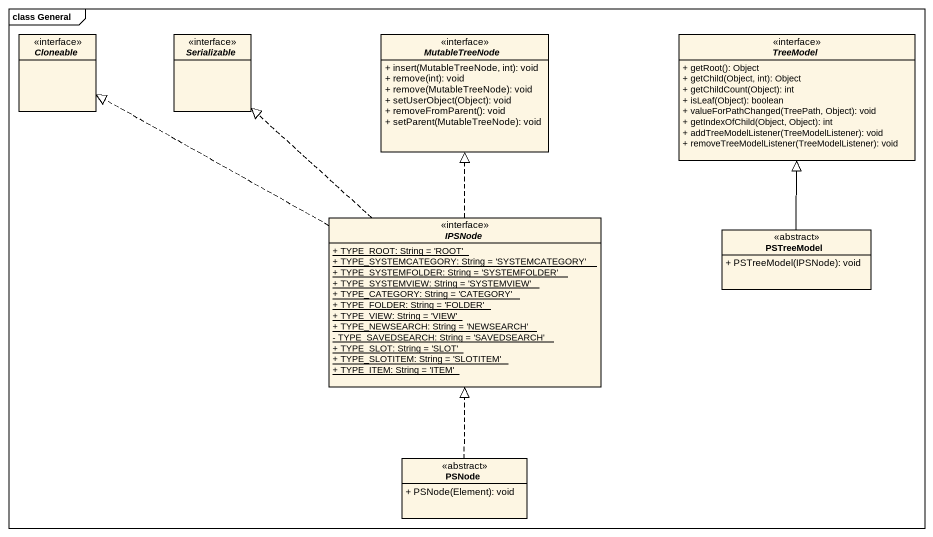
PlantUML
@startuml
mainframe class General
hide circle
hide empty members
skinparam classAttributeIconSize 0
interface Cloneable <<interface>>
interface Serializable <<interface>>
interface MutableTreeNode <<interface>> {
  + insert(MutableTreeNode, int): void
  + remove(int): void
  + remove(MutableTreeNode): void
  + setUserObject(Object): void
  + removeFromParent(): void
  + setParent(MutableTreeNode): void
}
interface TreeModel <<interface>> {
  + getRoot(): Object
  + getChild(Object, int): Object
  + getChildCount(Object): int
  + isLeaf(Object): boolean
  + valueForPathChanged(TreePath, Object): void
  + getIndexOfChild(Object, Object): int
  + addTreeModelListener(TreeModelListener): void
  + removeTreeModelListener(TreeModelListener): void
}
interface IPSNode <<interface>> {
  {static} + TYPE_ROOT: String = 'ROOT'
  {static} + TYPE_SYSTEMCATEGORY: String = 'SYSTEMCATEGORY'
  {static} + TYPE_SYSTEMFOLDER: String = 'SYSTEMFOLDER'
  {static} + TYPE_SYSTEMVIEW: String = 'SYSTEMVIEW'
  {static} + TYPE_CATEGORY: String = 'CATEGORY'
  {static} + TYPE_FOLDER: String = 'FOLDER'
  {static} + TYPE_VIEW: String = 'VIEW'
  {static} + TYPE_NEWSEARCH: String = 'NEWSEARCH'
  {static} - TYPE_SAVEDSEARCH: String = 'SAVEDSEARCH'
  {static} + TYPE_SLOT: String = 'SLOT'
  {static} + TYPE_SLOTITEM: String = 'SLOTITEM'
  {static} + TYPE_ITEM: String = 'ITEM'
}
class PSTreeModel <<abstract>> {
  + PSTreeModel(IPSNode): void
}
class PSNode <<abstract>> {
  + PSNode(Element): void
}
IPSNode .left.|> Cloneable
IPSNode .up.|> Serializable
IPSNode .up.|> MutableTreeNode
PSTreeModel -up-|> TreeModel
PSNode .up.|> IPSNode
@enduml
